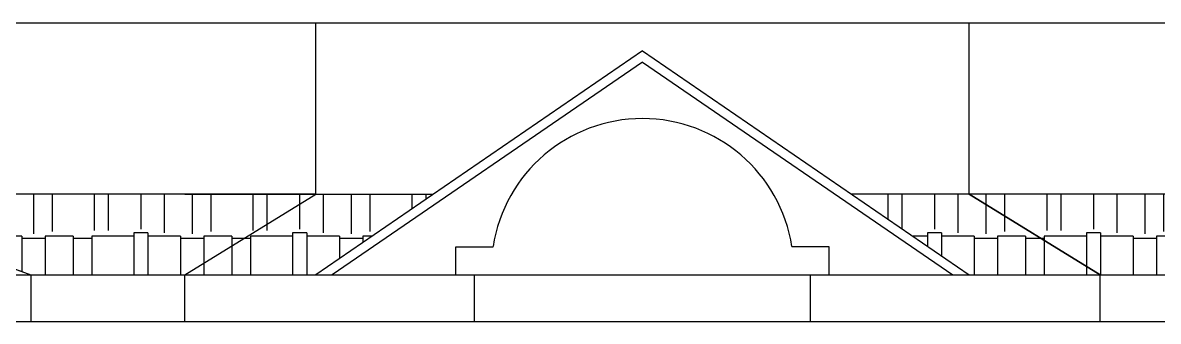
# Model space of a CAD drawing. Header units: inches. Extents: x 1397 to 20304, y -27267 to -746.
# Drawn here: x 4226.1 to 4347.8, y -26682.6 to -26650.6 of the extents above; entities that cross this region are included whole.
import ezdxf

# ---------------------------------------------------------------- set-up
doc = ezdxf.new("R2010")
doc.units = ezdxf.units.IN
doc.header["$LTSCALE"] = 17
doc.header["$MEASUREMENT"] = 0
doc.layers.add('25 BOT BAR', color=12, linetype='Continuous', lineweight=25)
pattern_1 = [(180, (-9844.4504, -5697.4846), (-12.75, -6), [3, -2.5, 3.5, -1.5, 4.5, -2]), (180, (-9847.4504, -5697.7346), (-12.75, -6), [2.5, -9.5, 2, -3]), (180, (-9853.4504, -5697.1096), (-12.75, -6), [1.5, -15.5]), (270, (-9844.4504, -5697.4846), (4.25, -6), [5.75, -18.25]), (270, (-9847.4504, -5697.4846), (4.25, -6), [5.625, -18.375]), (270, (-9849.9504, -5697.4846), (4.25, -6), [5.25, -18.75]), (270, (-9853.4504, -5697.1096), (4.25, -6), [5.75, -18.25]), (270, (-9854.9504, -5697.1096), (4.25, -6), [5.75, -18.25]), (270, (-9859.4504, -5697.4846), (4.25, -6), [5.5, -18.5])]

msp = doc.modelspace()

# ---------------------------------------------------------------- hatches: boundary and pattern name
at = {"layer": '25 BOT BAR'}
h = msp.add_hatch(dxfattribs=at)
h.set_pattern_fill('AR-RSHKE', color=8, scale=0.5, angle=180)
h.set_pattern_definition(pattern_1)
h.paths.add_polyline_path([(4203.31, -26668.97), (4227.02, -26677.6), (4243.52, -26677.6), (4257.52, -26668.97)])
h = msp.add_hatch(dxfattribs=at)
h.set_pattern_fill('AR-RSHKE', color=8, scale=0.5, angle=180)
h.set_pattern_definition(pattern_1)
h.paths.add_polyline_path([(4257.52, -26668.97), (4243.52, -26677.6), (4257.52, -26677.6), (4270.1, -26668.97)])
h = msp.add_hatch(dxfattribs=at)
h.set_pattern_fill('AR-RSHKE', color=8, scale=0.5, angle=180)
h.set_pattern_definition(pattern_1)
h.paths.add_polyline_path([(4327.52, -26668.97), (4314.95, -26668.97), (4327.52, -26677.6), (4341.52, -26677.6)])
h = msp.add_hatch(dxfattribs=at)
h.set_pattern_fill('AR-RSHKE', color=8, scale=0.5, angle=180)
h.set_pattern_definition(pattern_1)
h.paths.add_polyline_path([(4327.52, -26668.97), (4341.52, -26677.6), (4397.78, -26677.6), (4381.78, -26668.97)])

# ---------------------------------------------------------------- linework, layer by layer
for p, q in [((4088.78, -26650.6), (4381.78, -26650.6)), ((4257.52, -26668.97), (4257.52, -26650.6)), ((4327.52, -26668.97), (4327.52, -26650.6)), ((4161.02, -26653.6), (4227.02, -26677.6)), ((4292.52, -26653.6), (4257.52, -26677.6)), ((4292.52, -26653.6), (4327.52, -26677.6)), ((4292.52, -26654.81), (4259.29, -26677.6)), ((4292.52, -26654.81), (4325.76, -26677.6)), ((4243.52, -26668.97), (4270.1, -26668.97)), ((4243.52, -26677.6), (4257.52, -26668.97)), ((4327.52, -26668.97), (4314.95, -26668.97)), ((4341.52, -26677.6), (4327.52, -26668.97)), ((4272.52, -26677.6), (4272.52, -26674.6)), ((4272.52, -26674.6), (4276.52, -26674.6)), ((4312.52, -26674.6), (4308.52, -26674.6)), ((4312.52, -26677.6), (4312.52, -26674.6)), ((3996.78, -26677.6), (4423.78, -26677.6)), ((4227.02, -26677.6), (4227.02, -26682.6)), ((4243.52, -26682.6), (4243.52, -26677.6)), ((4274.52, -26682.6), (4274.52, -26677.6)), ((4310.52, -26682.6), (4310.52, -26677.6)), ((4341.52, -26682.6), (4341.52, -26677.6)), ((3996.78, -26682.6), (4419.78, -26682.6))]:
    msp.add_line(p, q, dxfattribs=at)
for points in [[(4203.31, -26668.97), (4227.02, -26677.6), (4243.52, -26677.6), (4257.52, -26668.97), (4203.31, -26668.97)], [(4327.52, -26668.97), (4341.52, -26677.6), (4397.78, -26677.6), (4381.78, -26668.97), (4327.52, -26668.97)]]:
    msp.add_lwpolyline(points, dxfattribs=at)
msp.add_arc((4292.52, -26677.06), 16.19, 8.7546, 171.2454, dxfattribs=at)

doc.saveas('drawing.dxf')
